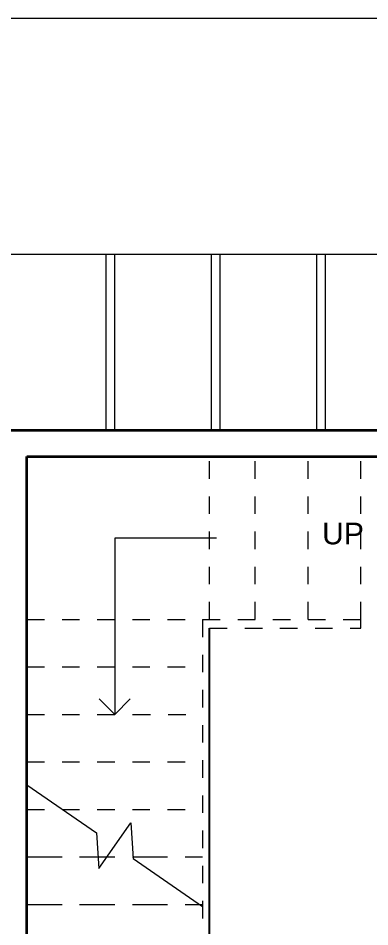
# Model space of a CAD drawing. Header units: inches. Extents: x 347.6 to 376.3, y -51.1 to -35.7.
# Drawn here: x 352.43 to 354.43, y -40.83 to -35.66 of the extents above; entities that cross this region are included whole.
import ezdxf

# ---------------------------------------------------------------- set-up
doc = ezdxf.new("R2010")
doc.units = ezdxf.units.IN
doc.header["$LTSCALE"] = 0.4
doc.header["$MEASUREMENT"] = 0
doc.linetypes.add('DASHED', pattern=[0.75, 0.5, -0.25])
doc.linetypes.add('Overhead', pattern=[0.003969, 0.002381, -0.001587])
for name, color, linetype, lineweight in [('A-FLORHRM', 1, 'Continuous', 9), ('A-FLORSTM', 2, 'Continuous', 9), ('A-SECTMBM', 5, 'Overhead', 9), ('A-WALL', 7, 'Continuous', 35), ('inne_gulv', 252, 'Continuous', 15)]:
    doc.layers.add(name, color=color, linetype=linetype, lineweight=lineweight)
doc.styles.add('Arial', font='arial.ttf')

# ---------------------------------------------------------------- blocks, each defined once
blk = doc.blocks.new('cutlin')
at = {"layer": 'A-FLORSTM'}
for p, q in [((195.2058, 0.5858), (194.8102, 0.8598)), ((195.4006, 0.6439), (195.2198, 0.383)), ((195.4146, 0.4411), (195.4006, 0.6439)), ((195.2198, 0.383), (195.2058, 0.5858)), ((195.8102, 0.1671), (195.4146, 0.4411))]:
    blk.add_line(p, q, dxfattribs=at)
blk = doc.blocks.new('eslcaeras')
at = {"layer": 'A-FLORHRM', "linetype": 'Overhead'}
for p, q in [((363.7935, -17.913), (363.7935, -20.613)), ((364.6935, -17.963), (364.6935, -17.913)), ((363.8335, -17.963), (363.8335, -20.613)), ((363.8335, -17.963), (364.6935, -17.963)), ((363.8335, -20.293), (363.8335, -18.543)), ((363.8335, -20.613), (363.7935, -20.613))]:
    blk.add_line(p, q, dxfattribs=at)
at = {"layer": 'A-SECTMBM'}
for p, q in [((362.7935, -16.9868), (364.3935, -16.9868)), ((363.8335, -17.913), (363.8335, -16.9868)), ((364.0935, -17.913), (364.0935, -16.9868)), ((364.3935, -17.913), (364.3935, -16.9868)), ((364.6935, -17.913), (364.6935, -16.9868)), ((362.7935, -17.913), (363.7935, -17.913)), ((363.7935, -17.913), (364.6935, -17.913)), ((362.7935, -18.183), (363.7935, -18.183)), ((362.7935, -18.453), (363.3971, -18.453)), ((363.3971, -18.453), (363.7935, -18.453)), ((362.7935, -18.723), (363.7935, -18.723)), ((362.7935, -18.993), (363.7935, -18.993))]:
    blk.add_line(p, q, dxfattribs=at)
at = {"layer": 'A-SECTMBM', "linetype": 'DASHED'}
for p, q in [((362.7935, -19.263), (363.7935, -19.263)), ((362.7935, -19.533), (363.7935, -19.533)), ((362.7935, -19.803), (363.7935, -19.803)), ((362.7935, -20.073), (363.7935, -20.073)), ((362.7935, -20.343), (363.7935, -20.343)), ((362.7935, -20.613), (363.7935, -20.613))]:
    blk.add_line(p, q, dxfattribs=at)
at = {"layer": 'A-WALL', "lineweight": 25}
for p, q in [((363.8335, -20.613), (363.8335, -17.963)), ((363.8335, -20.293), (363.8335, -20.243))]:
    blk.add_line(p, q, dxfattribs=at)
at = {"layer": 'A-FLORSTM', "rotation": 180}
blk.add_blockref('cutlin', (558.6038, -18.6851), dxfattribs=at)
blk = doc.blocks.new('flech')
at = {"layer": 'A-FLORSTM'}
for p, q in [((195.1719, -0.0431), (195.2602, 0.0453)), ((195.3486, -0.0431), (195.2602, 0.0453)), ((195.2602, -0.9572), (195.2602, 0.0453)), ((195.8401, -0.9572), (195.2602, -0.9572))]:
    blk.add_line(p, q, dxfattribs=at)

msp = doc.modelspace()

# ---------------------------------------------------------------- linework, layer by layer
at = {"layer": 'A-WALL'}
for p, q in [((352.3295, -38.0048), (354.474, -38.0048)), ((352.4795, -38.1548), (354.3795, -38.1548)), ((352.4795, -38.1548), (354.474, -38.1548)), ((352.4795, -41.5072), (352.4795, -38.1548)), ((352.4795, -43.6522), (352.4795, -38.1548))]:
    msp.add_line(p, q, dxfattribs=at)
at = {"layer": 'inne_gulv'}
for p, q in [((348.9795, -37.0048), (358.9295, -37.0048)), ((352.9295, -38.0048), (352.9295, -37.0048)), ((352.9795, -38.0048), (352.9795, -37.0048)), ((353.5295, -38.0048), (353.5295, -37.0048)), ((353.5295, -38.0048), (353.5295, -37.0048)), ((353.5795, -38.0048), (353.5795, -37.0048)), ((353.5795, -38.0048), (353.5795, -37.0048)), ((354.1295, -38.0048), (354.1295, -37.0048)), ((354.1795, -38.0048), (354.1795, -37.0048))]:
    msp.add_line(p, q, dxfattribs=at)

# ---------------------------------------------------------------- block references
at = {"layer": 'A-FLORSTM', "xscale": -1, "rotation": 180}
msp.add_blockref('flech', (157.7192, -39.5752), dxfattribs=at)
at = {"layer": 'inne_gulv'}
msp.add_blockref('eslcaeras', (-10.3141, -21.168), dxfattribs=at)

# ---------------------------------------------------------------- next in the draw order: texts
at = {"layer": 'A-FLORSTM', "insert": (354.3977, -38.5308), "char_height": 0.12294, "width": 0.283846, "attachment_point": 3, "line_spacing_factor": 0.938532, "style": 'Arial', "bg_fill": 3, "box_fill_scale": 0, "bg_fill_color": 256, "bg_fill_true_color": -1040187136, "bg_fill_transparency": 256}
msp.add_mtext('UP', dxfattribs=at)

# ---------------------------------------------------------------- next in the draw order: linework, layer by layer
at = {"layer": 'inne_gulv'}
msp.add_lwpolyline([(347.6209, -35.6621), (376.2762, -35.6621), (376.2762, -51.0754), (347.6209, -51.0754)], close=True, dxfattribs=at)

doc.saveas('drawing.dxf')
